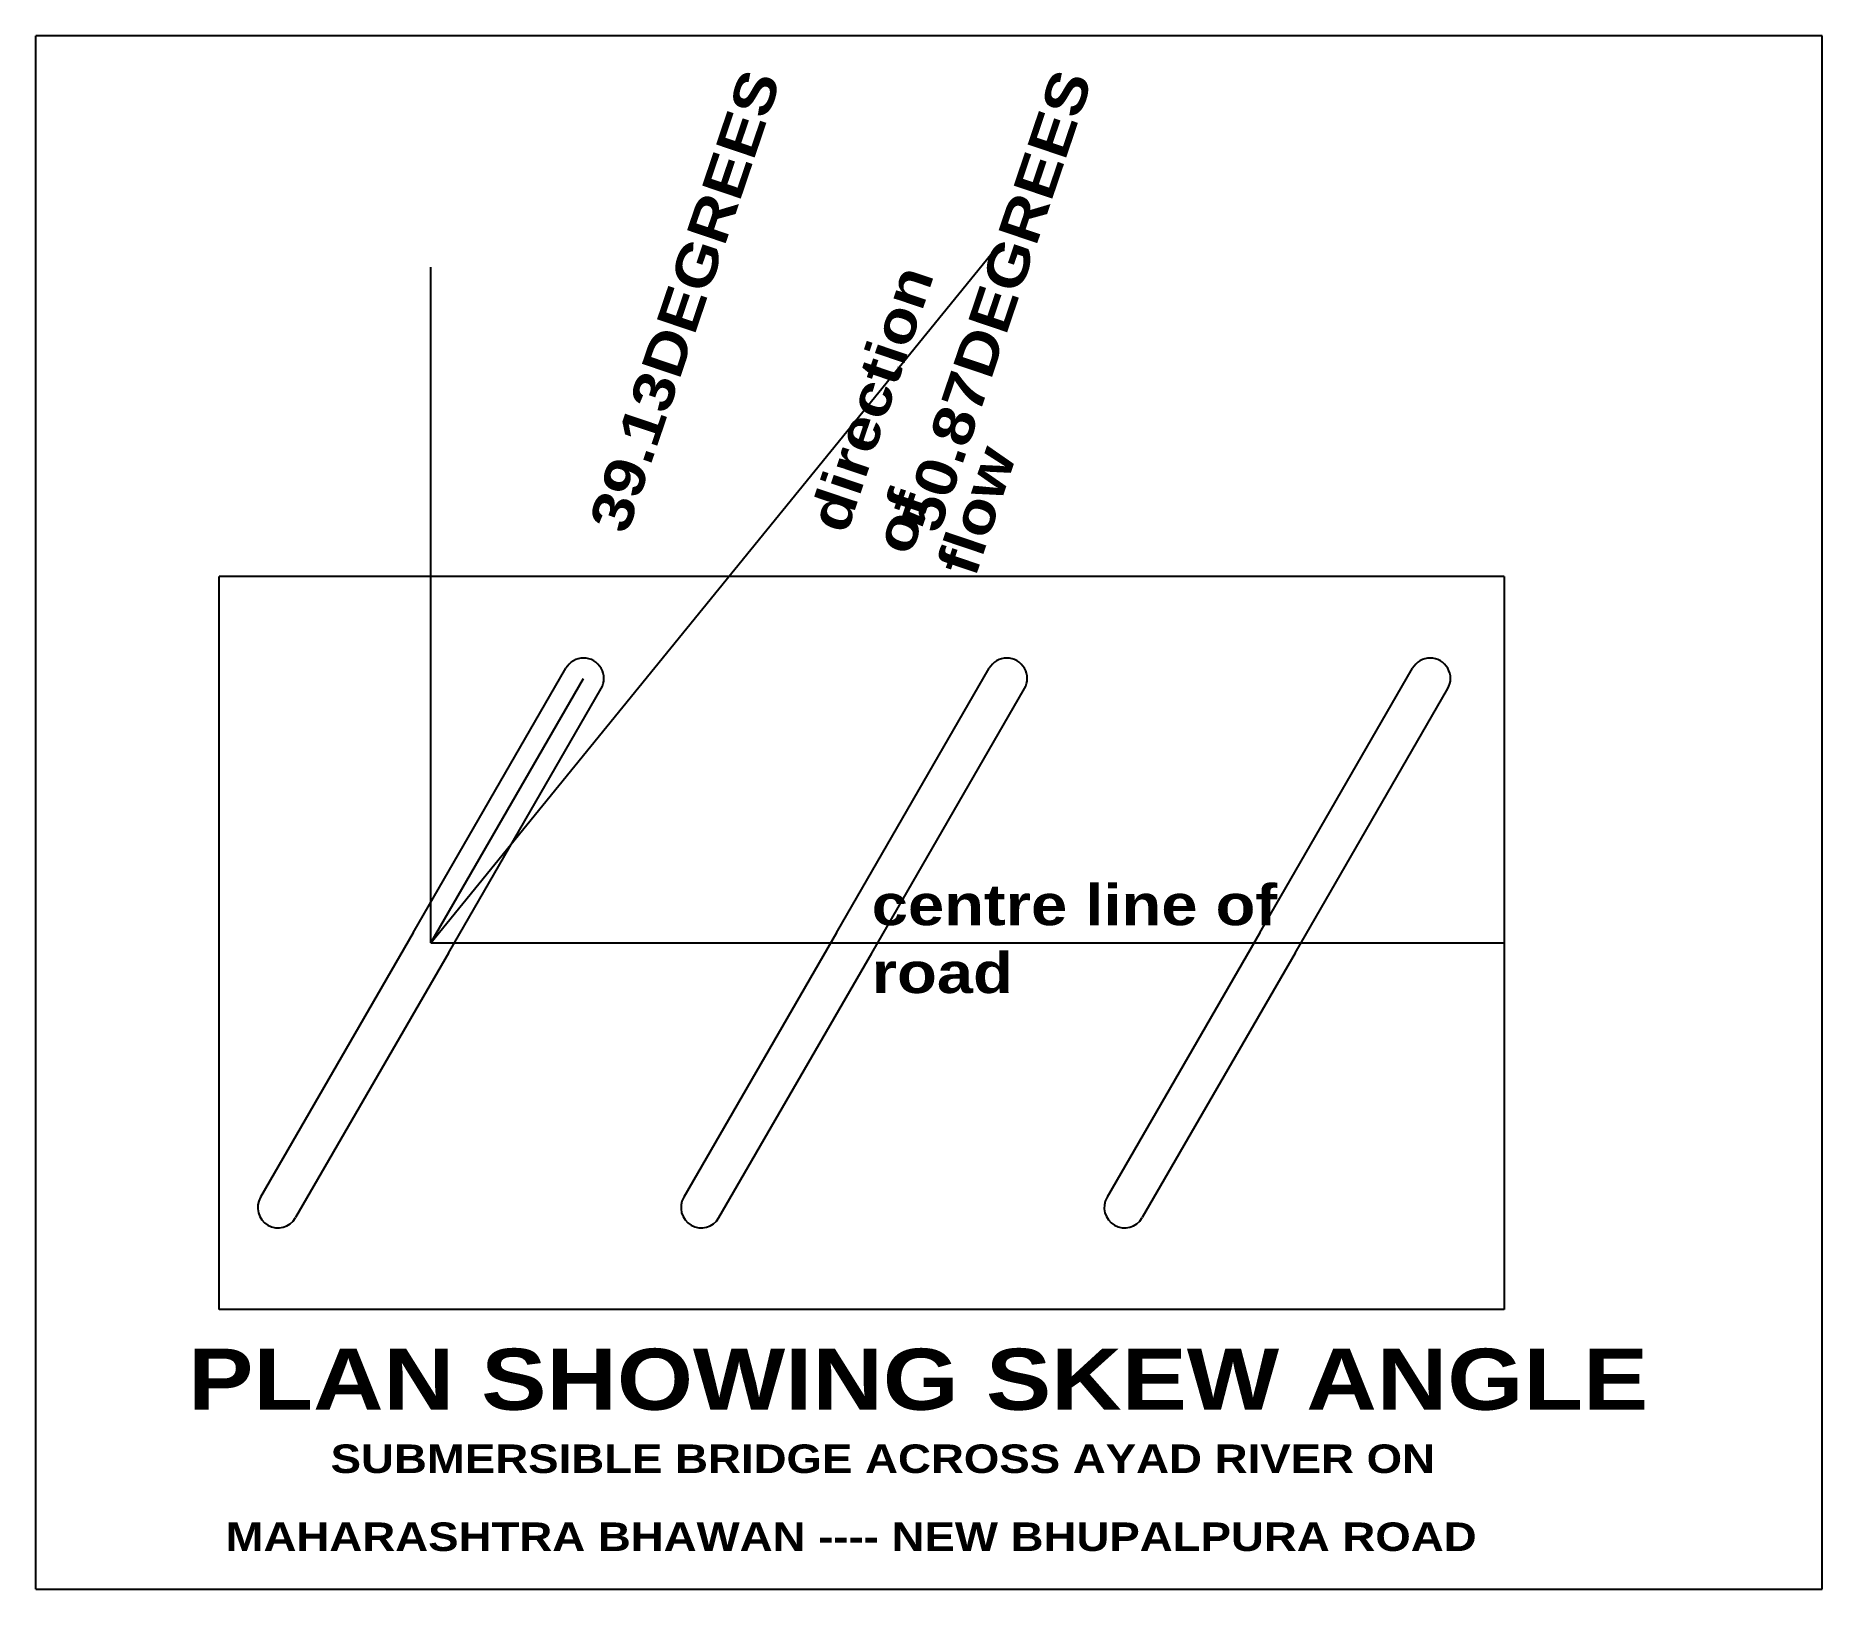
# Model space of a CAD drawing. Header units: millimetres. Extents: x -30766 to 13092, y -64912 to -26763.
import ezdxf

# ---------------------------------------------------------------- set-up
doc = ezdxf.new("R2010")
doc.units = ezdxf.units.MM
doc.styles.get("Standard").update_dxf_attribs({"font": 'ariblk.TTF'})

msp = doc.modelspace()

# ---------------------------------------------------------------- linework, layer by layer
for p, q in [((13092, -26763), (-30766, -26763)), ((-30766, -64912), (-30766, -26763)), ((13092, -64912), (13092, -26763)), ((-21068, -49040), (-7318, -32139)), ((-21068, -49040), (-21068, -32446)), ((63, -40040), (-26264, -40040)), ((-26264, -58040), (-26264, -40040)), ((-5480, -40040), (-10676, -40040)), ((4913, -40040), (-10676, -40040)), ((5281, -40040), (281, -40040)), ((5281, -40040), (5281, -58040)), ((-21501, -48790), (-17751, -42295)), ((-21501, -48790), (-17751, -42295)), ((-11109, -48790), (-7359, -42295)), ((-717, -48790), (3033, -42295)), ((-717, -48790), (3033, -42295)), ((-21068, -49040), (-17318, -42545)), ((-20635, -49290), (-16885, -42795)), ((-20635, -49290), (-16885, -42795)), ((-10243, -49290), (-6493, -42795)), ((149, -49290), (3899, -42795)), ((149, -49290), (3899, -42795)), ((-21501, -48790), (-25251, -55286)), ((-21501, -48790), (-25251, -55286)), ((-21501, -48790), (-25251, -55286)), ((-21501, -48790), (-25251, -55286)), ((-21068, -49040), (5281, -49040)), ((-11109, -48790), (-14859, -55286)), ((-11109, -48790), (-14859, -55286)), ((-11109, -48790), (-14859, -55286)), ((-717, -48790), (-4467, -55286)), ((-717, -48790), (-4467, -55286)), ((-717, -48790), (-4467, -55286)), ((-717, -48790), (-4467, -55286)), ((-20635, -49290), (-24385, -55786)), ((-20635, -49290), (-24385, -55786)), ((-20635, -49290), (-24385, -55786)), ((-20635, -49290), (-24385, -55786)), ((-13993, -55786), (-10243, -49290)), ((149, -49290), (-3601, -55786)), ((149, -49290), (-3601, -55786)), ((149, -49290), (-3601, -55786)), ((149, -49290), (-3601, -55786)), ((-10330, -58040), (-26264, -58040)), ((-5480, -58040), (-10676, -58040)), ((4913, -58040), (-10111, -58040)), ((5281, -58040), (281, -58040)), ((-30766, -64912), (13092, -64912))]:
    msp.add_line(p, q)
for centre, start, end in [((-17318, -42545), 330, 150), ((-17318, -42545), 330, 150), ((-6926, -42545), 330, 150), ((-6926, -42545), 330, 150), ((3466, -42545), 330, 150), ((3466, -42545), 330, 150), ((-24818, -55536), 150, 330), ((-24818, -55536), 150, 330), ((-24818, -55536), 150, 330), ((-24818, -55536), 150, 330), ((-14426, -55536), 150, 330), ((-14426, -55536), 150, 330), ((-14426, -55536), 150, 330), ((-14426, -55536), 150, 330), ((-4034, -55536), 150, 330), ((-4034, -55536), 150, 330), ((-4034, -55536), 150, 330), ((-4034, -55536), 150, 330)]:
    msp.add_arc(centre, 500, start, end)

# ---------------------------------------------------------------- texts
for s, p in [('SUBMERSIBLE BRIDGE ACROSS AYAD RIVER ON ', (-23527, -62056)), ('MAHARASHTRA BHAWAN ---- NEW BHUPALPURA ROAD', (-26106, -63971))]:
    msp.add_text(s, height=700).set_placement(p)
at = {"char_height": 1000, "width": 51.39, "attachment_point": 1, "rotation": 71.33}
for s, insert in [('39.13DEGREES', (-17199, -38711)), ('50.87DEGREES', (-9551, -38711)), ('direction of flow', (-11813, -38711))]:
    msp.add_mtext(s, dxfattribs=dict(at, insert=insert))
at = {"attachment_point": 1}
for s, insert, char_height, width in [('centre line of road', (-10243, -47604), 1000, 11698.87), ('PLAN SHOWING SKEW ANGLE', (-27023, -59004), 1500, 761350.22)]:
    msp.add_mtext(s, dxfattribs=dict(at, insert=insert, char_height=char_height, width=width))

doc.saveas('drawing.dxf')
